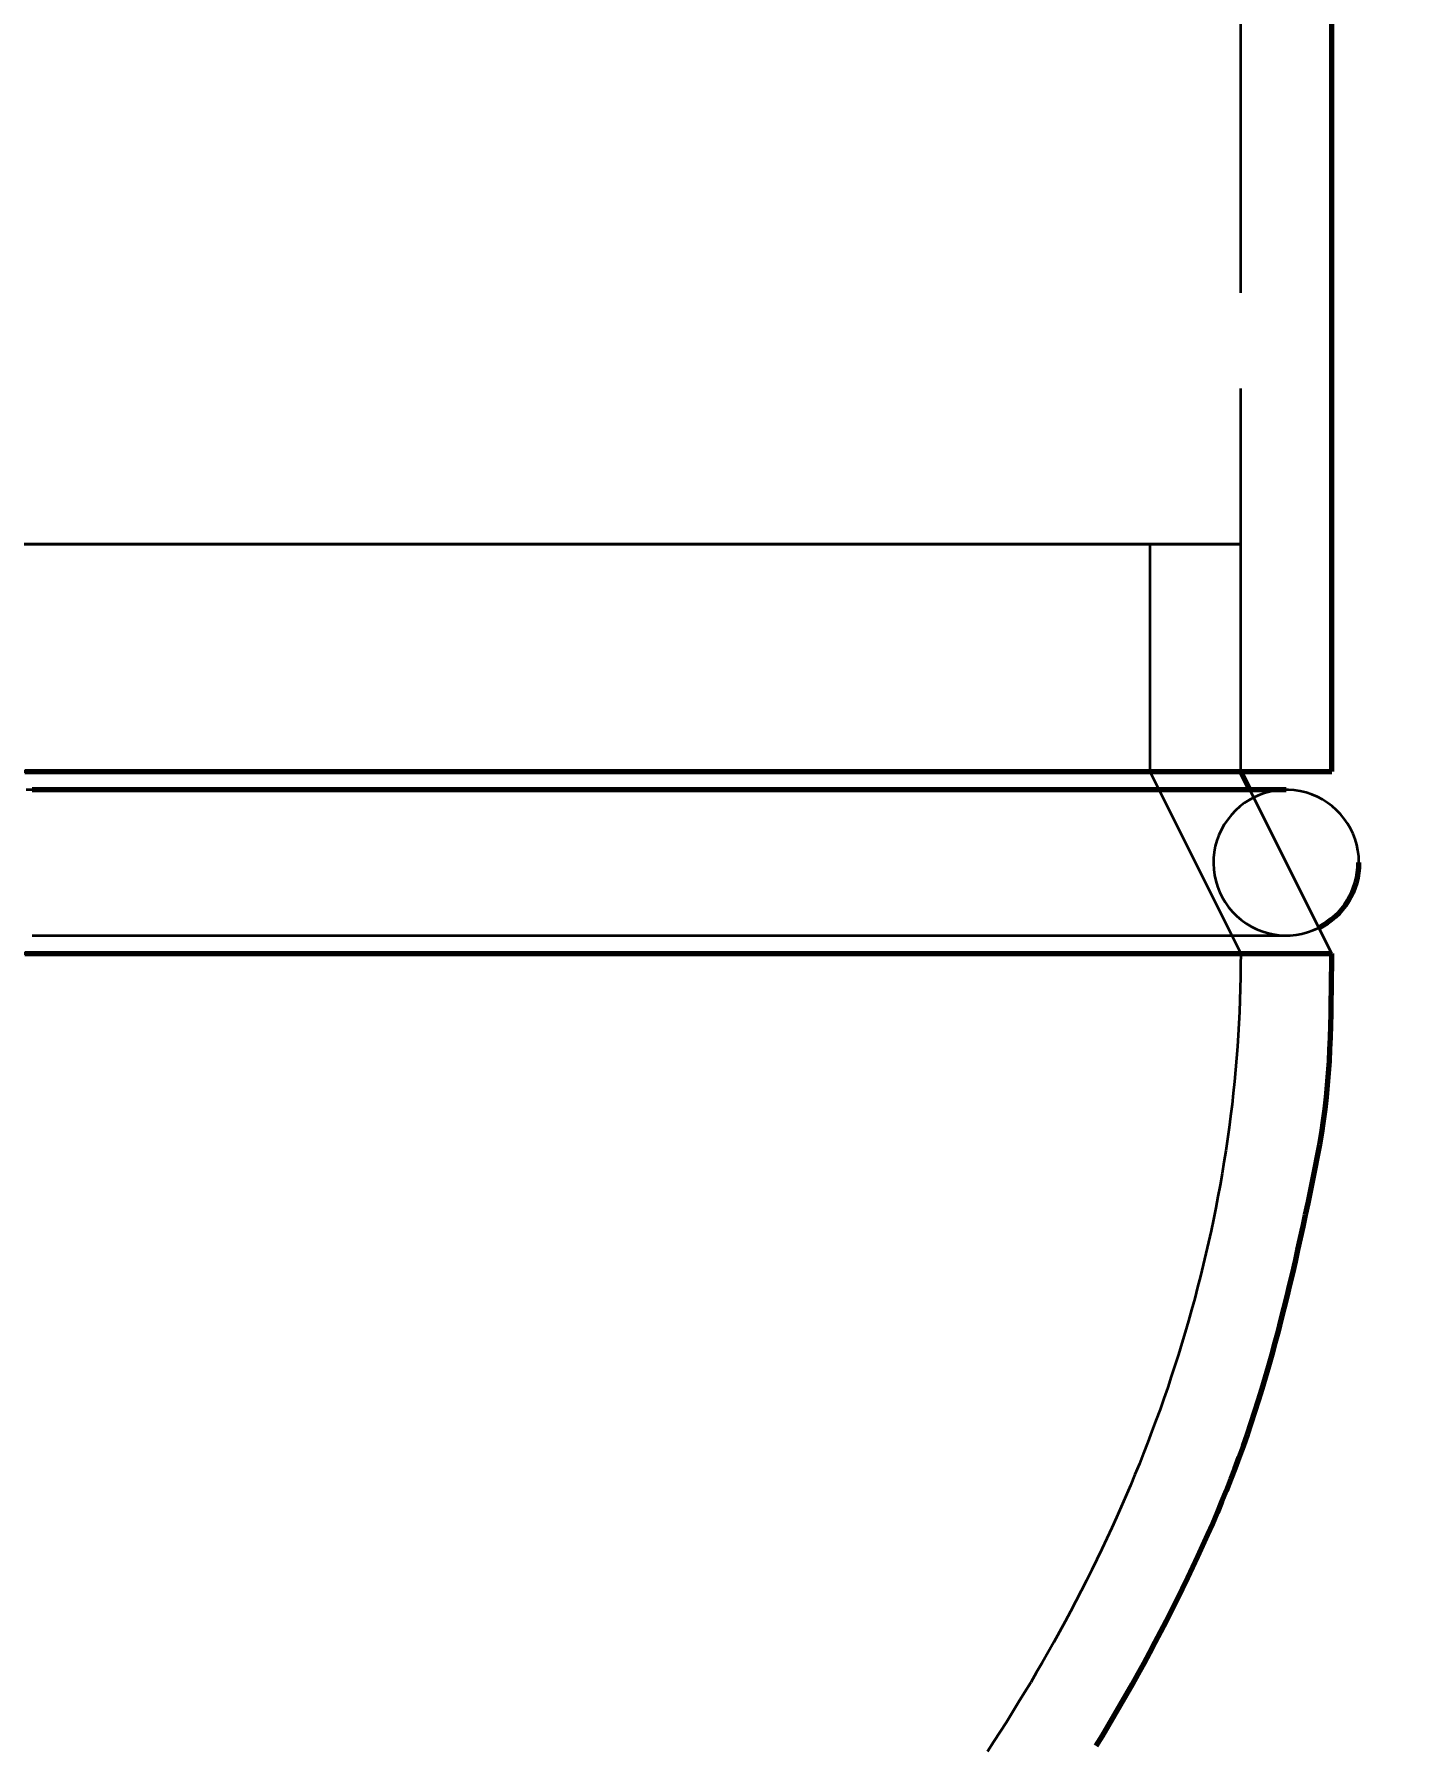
# Model space of a CAD drawing. Header units: millimetres. Extents: x 0 to 1554, y 0 to 420.
# Drawn here: x 142.2 to 156.51, y 141.39 to 159.25 of the extents above; entities that cross this region are included whole.
import ezdxf

# ---------------------------------------------------------------- set-up
doc = ezdxf.new("R2010")
doc.units = ezdxf.units.MM
doc.linetypes.add('IRAM-E-TRAZOS', pattern=[5, 4, -1])
for name, color, linetype, lineweight in [('01-VISIBLE', 7, 'CONTINUOUS', 70), ('02-OCULTA', 4, 'IRAM-E-TRAZOS', 35), ('04-COTA', 3, 'CONTINUOUS', 18)]:
    doc.layers.add(name, color=color, linetype=linetype, lineweight=lineweight)
doc.styles.add('ISO3098', font='isocpeur.ttf')
doc.dimstyles.new('FLAMA-IRAM', dxfattribs={"dimtxt": 3.5, "dimasz": 3.5, "dimexe": 2, "dimexo": 1.5, "dimgap": 1, "dimtad": 1, "dimdec": 1, "dimtxsty": 'ISO3098', "dimblk": 'IRAM_FLECHA', "dimblk1": 'IRAM_FLECHA', "dimblk2": 'IRAM_FLECHA', "dimcen": 2.5, "dimclrd": 256, "dimclre": 256, "dimclrt": 256, "dimazin": 3, "dimtfac": 1, "dimtmove": 0, "dimatfit": 3, "dimlwd": 18, "dimlwe": 18})

# ---------------------------------------------------------------- blocks, each defined once
blk = doc.blocks.new('IRAM_FLECHA')
blk.add_solid([(0, 0), (-1, 0.125), (-1, -0.125)])

msp = doc.modelspace()

# ---------------------------------------------------------------- linework, layer by layer
at = {"layer": '01-VISIBLE'}
for p, q in [((155.75, 151.552), (155.75, 331.552)), ((154.895, 151.362), (154.8, 151.552))]:
    msp.add_line(p, q, dxfattribs=at)
for points in [[(142.1, 151.552), (142.295, 151.552), (142.49, 151.552), (142.685, 151.552), (142.88, 151.552), (143.075, 151.552), (143.27, 151.552), (143.465, 151.552), (143.66, 151.552), (143.855, 151.552), (144.05, 151.552), (144.245, 151.552), (144.44, 151.552), (144.635, 151.552), (144.83, 151.552), (145.025, 151.552), (145.22, 151.552), (145.415, 151.552), (145.61, 151.552), (145.805, 151.552), (146, 151.552), (146.195, 151.552), (146.39, 151.552), (146.585, 151.552), (146.78, 151.552), (146.975, 151.552), (147.17, 151.552), (147.365, 151.552), (147.56, 151.552), (147.755, 151.552), (147.95, 151.552), (148.145, 151.552), (148.34, 151.552), (148.535, 151.552), (148.73, 151.552), (148.925, 151.552), (149.12, 151.552), (149.315, 151.552), (149.51, 151.552), (149.705, 151.552), (149.9, 151.552), (150.095, 151.552), (150.29, 151.552), (150.485, 151.552), (150.68, 151.552), (150.875, 151.552), (151.07, 151.552), (151.265, 151.552), (151.46, 151.552), (151.655, 151.552), (151.85, 151.552), (152.045, 151.552), (152.24, 151.552), (152.435, 151.552), (152.63, 151.552), (152.825, 151.552), (153.02, 151.552), (153.215, 151.552), (153.41, 151.552), (153.605, 151.552), (153.8, 151.552), (153.995, 151.552), (154.19, 151.552), (154.385, 151.552), (154.58, 151.552), (154.775, 151.552), (154.97, 151.552), (155.165, 151.552), (155.36, 151.552), (155.555, 151.552), (155.75, 151.552)], [(155.275, 151.362), (155.082, 151.362), (154.89, 151.362), (154.697, 151.362), (154.505, 151.362), (154.312, 151.362), (154.119, 151.362), (153.927, 151.362), (153.734, 151.362), (153.542, 151.362), (153.349, 151.362), (153.156, 151.362), (152.964, 151.362), (152.771, 151.362), (152.578, 151.362), (152.386, 151.362), (152.193, 151.362), (152, 151.362), (151.808, 151.362), (151.615, 151.362), (151.423, 151.362), (151.23, 151.362), (151.037, 151.362), (150.845, 151.362), (150.652, 151.362), (150.459, 151.362), (150.267, 151.362), (150.074, 151.362), (149.881, 151.362), (149.689, 151.362), (149.496, 151.362), (149.304, 151.362), (149.111, 151.362), (148.918, 151.362), (148.726, 151.362), (148.533, 151.362), (148.34, 151.362), (148.148, 151.362), (147.955, 151.362), (147.763, 151.362), (147.57, 151.362), (147.377, 151.362), (147.185, 151.362), (146.992, 151.362), (146.799, 151.362), (146.607, 151.362), (146.414, 151.362), (146.222, 151.362), (146.029, 151.362), (145.836, 151.362), (145.644, 151.362), (145.451, 151.362), (145.258, 151.362), (145.066, 151.362), (144.873, 151.362), (144.681, 151.362), (144.488, 151.362), (144.295, 151.362), (144.103, 151.362), (143.91, 151.362), (143.718, 151.362), (143.525, 151.362), (143.332, 151.362), (143.14, 151.362), (142.947, 151.362), (142.754, 151.362), (142.562, 151.362), (142.369, 151.362), (142.177, 151.362)], [(155.275, 151.362), (155.212, 151.362), (155.148, 151.362), (155.085, 151.362), (155.022, 151.362), (154.958, 151.362), (154.895, 151.362)], [(142.1, 149.652), (142.295, 149.652), (142.49, 149.652), (142.685, 149.652), (142.88, 149.652), (143.075, 149.652), (143.27, 149.652), (143.465, 149.652), (143.66, 149.652), (143.855, 149.652), (144.05, 149.652), (144.245, 149.652), (144.44, 149.652), (144.635, 149.652), (144.83, 149.652), (145.025, 149.652), (145.22, 149.652), (145.415, 149.652), (145.61, 149.652), (145.805, 149.652), (146, 149.652), (146.195, 149.652), (146.39, 149.652), (146.585, 149.652), (146.78, 149.652), (146.975, 149.652), (147.17, 149.652), (147.365, 149.652), (147.56, 149.652), (147.755, 149.652), (147.95, 149.652), (148.145, 149.652), (148.34, 149.652), (148.535, 149.652), (148.73, 149.652), (148.925, 149.652), (149.12, 149.652), (149.315, 149.652), (149.51, 149.652), (149.705, 149.652), (149.9, 149.652), (150.095, 149.652), (150.29, 149.652), (150.485, 149.652), (150.68, 149.652), (150.875, 149.652), (151.07, 149.652), (151.265, 149.652), (151.46, 149.652), (151.655, 149.652), (151.85, 149.652), (152.045, 149.652), (152.24, 149.652), (152.435, 149.652), (152.63, 149.652), (152.825, 149.652), (153.02, 149.652), (153.215, 149.652), (153.41, 149.652), (153.605, 149.652), (153.8, 149.652), (153.995, 149.652), (154.19, 149.652), (154.385, 149.652), (154.58, 149.652), (154.775, 149.652), (154.97, 149.652), (155.165, 149.652), (155.36, 149.652), (155.555, 149.652), (155.75, 149.652)], [(153.29, 141.38), (153.355, 141.486), (153.419, 141.594), (153.482, 141.701), (153.545, 141.809), (153.607, 141.917), (153.669, 142.026), (153.73, 142.135), (153.79, 142.245), (153.849, 142.355), (153.908, 142.465), (153.966, 142.575), (154.024, 142.686), (154.081, 142.798), (154.137, 142.909), (154.192, 143.021), (154.247, 143.134), (154.301, 143.246), (154.353, 143.359), (154.405, 143.473), (154.457, 143.587), (154.507, 143.701), (154.556, 143.816), (154.604, 143.932), (154.651, 144.047), (154.697, 144.164), (154.742, 144.28), (154.785, 144.397), (154.828, 144.515), (154.87, 144.632), (154.91, 144.751), (154.949, 144.869), (154.987, 144.988), (155.024, 145.108), (155.06, 145.227), (155.094, 145.347), (155.128, 145.468), (155.161, 145.588), (155.193, 145.709), (155.224, 145.83), (155.255, 145.951), (155.285, 146.072), (155.314, 146.194), (155.343, 146.315), (155.371, 146.437), (155.398, 146.559), (155.425, 146.681), (155.452, 146.803), (155.478, 146.925), (155.504, 147.047), (155.529, 147.17), (155.554, 147.292), (155.579, 147.414), (155.603, 147.537), (155.626, 147.66), (155.647, 147.783), (155.666, 147.906), (155.683, 148.03), (155.697, 148.154), (155.708, 148.279), (155.718, 148.403), (155.726, 148.528), (155.732, 148.653), (155.737, 148.777), (155.741, 148.902), (155.744, 149.027), (155.746, 149.152), (155.748, 149.277), (155.749, 149.402), (155.75, 149.527), (155.75, 149.652)]]:
    msp.add_lwpolyline(points, dxfattribs=at)
msp.add_arc((155.275, 150.602), 0.76, -63.4349, 0, dxfattribs=at)
at = {"layer": '02-OCULTA'}
for p, q in [((154.8, 151.552), (154.8, 331.552)), ((153.85, 153.927), (153.85, 151.552)), ((154.8, 151.552), (154.8, 153.927)), ((153.85, 151.552), (154.8, 149.652)), ((155.75, 149.652), (154.895, 151.362))]:
    msp.add_line(p, q, dxfattribs=at)
for points in [[(154.8, 153.927), (154.61, 153.927), (154.419, 153.927), (154.229, 153.927), (154.039, 153.927), (153.849, 153.927), (153.659, 153.927), (153.468, 153.927), (153.278, 153.927), (153.088, 153.927), (152.897, 153.927), (152.707, 153.927), (152.517, 153.927), (152.327, 153.927), (152.136, 153.927), (151.946, 153.927), (151.756, 153.927), (151.566, 153.927), (151.375, 153.927), (151.185, 153.927), (150.995, 153.927), (150.805, 153.927), (150.614, 153.927), (150.424, 153.927), (150.234, 153.927), (150.044, 153.927), (149.853, 153.927), (149.663, 153.927), (149.473, 153.927), (149.283, 153.927), (149.093, 153.927), (148.902, 153.927), (148.712, 153.927), (148.522, 153.927), (148.332, 153.927), (148.141, 153.927), (147.951, 153.927), (147.761, 153.927), (147.571, 153.927), (147.38, 153.927), (147.19, 153.927), (147, 153.927), (146.809, 153.927), (146.619, 153.927), (146.429, 153.927), (146.239, 153.927), (146.048, 153.927), (145.858, 153.927), (145.668, 153.927), (145.478, 153.927), (145.287, 153.927), (145.097, 153.927), (144.907, 153.927), (144.717, 153.927), (144.526, 153.927), (144.336, 153.927), (144.146, 153.927), (143.956, 153.927), (143.765, 153.927), (143.575, 153.927), (143.385, 153.927), (143.195, 153.927), (143.004, 153.927), (142.814, 153.927), (142.624, 153.927), (142.434, 153.927), (142.243, 153.927), (142.053, 153.927)], [(142.053, 153.927), (142.243, 153.927), (142.434, 153.927), (142.624, 153.927), (142.814, 153.927), (143.004, 153.927), (143.195, 153.927), (143.385, 153.927), (143.575, 153.927), (143.765, 153.927), (143.956, 153.927), (144.146, 153.927), (144.336, 153.927), (144.526, 153.927), (144.717, 153.927), (144.907, 153.927), (145.097, 153.927), (145.287, 153.927), (145.478, 153.927), (145.668, 153.927), (145.858, 153.927), (146.048, 153.927), (146.239, 153.927), (146.429, 153.927), (146.619, 153.927), (146.809, 153.927), (147, 153.927), (147.19, 153.927), (147.38, 153.927), (147.571, 153.927), (147.761, 153.927), (147.951, 153.927), (148.141, 153.927), (148.332, 153.927), (148.522, 153.927), (148.712, 153.927), (148.902, 153.927), (149.093, 153.927), (149.283, 153.927), (149.473, 153.927), (149.663, 153.927), (149.853, 153.927), (150.044, 153.927), (150.234, 153.927), (150.424, 153.927), (150.614, 153.927), (150.805, 153.927), (150.995, 153.927), (151.185, 153.927), (151.375, 153.927), (151.566, 153.927), (151.756, 153.927), (151.946, 153.927), (152.136, 153.927), (152.327, 153.927), (152.517, 153.927), (152.707, 153.927), (152.897, 153.927), (153.088, 153.927), (153.278, 153.927), (153.468, 153.927), (153.659, 153.927), (153.849, 153.927), (154.039, 153.927), (154.229, 153.927), (154.419, 153.927), (154.61, 153.927), (154.8, 153.927)], [(153.85, 153.927), (153.665, 153.927), (153.479, 153.927), (153.293, 153.927), (153.108, 153.927), (152.922, 153.927), (152.737, 153.927), (152.551, 153.927), (152.366, 153.927), (152.18, 153.927), (151.995, 153.927), (151.809, 153.927), (151.624, 153.927), (151.438, 153.927), (151.253, 153.927), (151.067, 153.927), (150.882, 153.927), (150.696, 153.927), (150.511, 153.927), (150.325, 153.927), (150.14, 153.927), (149.954, 153.927), (149.769, 153.927), (149.584, 153.927), (149.398, 153.927), (149.212, 153.927), (149.027, 153.927), (148.841, 153.927), (148.656, 153.927), (148.47, 153.927), (148.285, 153.927), (148.1, 153.927), (147.914, 153.927), (147.728, 153.927), (147.543, 153.927), (147.357, 153.927), (147.172, 153.927), (146.986, 153.927), (146.801, 153.927), (146.615, 153.927), (146.43, 153.927), (146.244, 153.927), (146.059, 153.927), (145.874, 153.927), (145.688, 153.927), (145.502, 153.927), (145.317, 153.927), (145.131, 153.927), (144.946, 153.927), (144.76, 153.927), (144.575, 153.927), (144.389, 153.927), (144.204, 153.927), (144.019, 153.927), (143.833, 153.927), (143.648, 153.927), (143.462, 153.927), (143.276, 153.927), (143.091, 153.927), (142.905, 153.927), (142.72, 153.927), (142.534, 153.927), (142.349, 153.927), (142.163, 153.927)], [(142.163, 153.927), (142.349, 153.927), (142.534, 153.927), (142.72, 153.927), (142.905, 153.927), (143.091, 153.927), (143.276, 153.927), (143.462, 153.927), (143.648, 153.927), (143.833, 153.927), (144.019, 153.927), (144.204, 153.927), (144.389, 153.927), (144.575, 153.927), (144.76, 153.927), (144.946, 153.927), (145.131, 153.927), (145.317, 153.927), (145.502, 153.927), (145.688, 153.927), (145.874, 153.927), (146.059, 153.927), (146.244, 153.927), (146.43, 153.927), (146.615, 153.927), (146.801, 153.927), (146.986, 153.927), (147.172, 153.927), (147.357, 153.927), (147.543, 153.927), (147.728, 153.927), (147.914, 153.927), (148.1, 153.927), (148.285, 153.927), (148.47, 153.927), (148.656, 153.927), (148.841, 153.927), (149.027, 153.927), (149.212, 153.927), (149.398, 153.927), (149.584, 153.927), (149.769, 153.927), (149.954, 153.927), (150.14, 153.927), (150.325, 153.927), (150.511, 153.927), (150.696, 153.927), (150.882, 153.927), (151.067, 153.927), (151.253, 153.927), (151.438, 153.927), (151.624, 153.927), (151.809, 153.927), (151.995, 153.927), (152.18, 153.927), (152.366, 153.927), (152.551, 153.927), (152.737, 153.927), (152.922, 153.927), (153.108, 153.927), (153.293, 153.927), (153.479, 153.927), (153.665, 153.927), (153.85, 153.927)], [(154.8, 151.552), (154.61, 151.552), (154.419, 151.552), (154.229, 151.552), (154.039, 151.552), (153.849, 151.552), (153.659, 151.552), (153.468, 151.552), (153.278, 151.552), (153.088, 151.552), (152.897, 151.552), (152.707, 151.552), (152.517, 151.552), (152.327, 151.552), (152.136, 151.552), (151.946, 151.552), (151.756, 151.552), (151.566, 151.552), (151.375, 151.552), (151.185, 151.552), (150.995, 151.552), (150.805, 151.552), (150.614, 151.552), (150.424, 151.552), (150.234, 151.552), (150.044, 151.552), (149.853, 151.552), (149.663, 151.552), (149.473, 151.552), (149.283, 151.552), (149.093, 151.552), (148.902, 151.552), (148.712, 151.552), (148.522, 151.552), (148.332, 151.552), (148.141, 151.552), (147.951, 151.552), (147.761, 151.552), (147.571, 151.552), (147.38, 151.552), (147.19, 151.552), (147, 151.552), (146.809, 151.552), (146.619, 151.552), (146.429, 151.552), (146.239, 151.552), (146.048, 151.552), (145.858, 151.552), (145.668, 151.552), (145.478, 151.552), (145.287, 151.552), (145.097, 151.552), (144.907, 151.552), (144.717, 151.552), (144.526, 151.552), (144.336, 151.552), (144.146, 151.552), (143.956, 151.552), (143.765, 151.552), (143.575, 151.552), (143.385, 151.552), (143.195, 151.552), (143.004, 151.552), (142.814, 151.552), (142.624, 151.552), (142.434, 151.552), (142.243, 151.552), (142.053, 151.552)], [(142.053, 151.552), (142.243, 151.552), (142.434, 151.552), (142.624, 151.552), (142.814, 151.552), (143.004, 151.552), (143.195, 151.552), (143.385, 151.552), (143.575, 151.552), (143.765, 151.552), (143.956, 151.552), (144.146, 151.552), (144.336, 151.552), (144.526, 151.552), (144.717, 151.552), (144.907, 151.552), (145.097, 151.552), (145.287, 151.552), (145.478, 151.552), (145.668, 151.552), (145.858, 151.552), (146.048, 151.552), (146.239, 151.552), (146.429, 151.552), (146.619, 151.552), (146.809, 151.552), (147, 151.552), (147.19, 151.552), (147.38, 151.552), (147.571, 151.552), (147.761, 151.552), (147.951, 151.552), (148.141, 151.552), (148.332, 151.552), (148.522, 151.552), (148.712, 151.552), (148.902, 151.552), (149.093, 151.552), (149.283, 151.552), (149.473, 151.552), (149.663, 151.552), (149.853, 151.552), (150.044, 151.552), (150.234, 151.552), (150.424, 151.552), (150.614, 151.552), (150.805, 151.552), (150.995, 151.552), (151.185, 151.552), (151.375, 151.552), (151.566, 151.552), (151.756, 151.552), (151.946, 151.552), (152.136, 151.552), (152.327, 151.552), (152.517, 151.552), (152.707, 151.552), (152.897, 151.552), (153.088, 151.552), (153.278, 151.552), (153.468, 151.552), (153.659, 151.552), (153.849, 151.552), (154.039, 151.552), (154.229, 151.552), (154.419, 151.552), (154.61, 151.552), (154.8, 151.552)], [(154.8, 151.552), (154.61, 151.552), (154.419, 151.552), (154.229, 151.552), (154.039, 151.552), (153.849, 151.552), (153.659, 151.552), (153.468, 151.552), (153.278, 151.552), (153.088, 151.552), (152.897, 151.552), (152.707, 151.552), (152.517, 151.552), (152.327, 151.552), (152.136, 151.552), (151.946, 151.552), (151.756, 151.552), (151.566, 151.552), (151.375, 151.552), (151.185, 151.552), (150.995, 151.552), (150.805, 151.552), (150.614, 151.552), (150.424, 151.552), (150.234, 151.552), (150.044, 151.552), (149.853, 151.552), (149.663, 151.552), (149.473, 151.552), (149.283, 151.552), (149.093, 151.552), (148.902, 151.552), (148.712, 151.552), (148.522, 151.552), (148.332, 151.552), (148.141, 151.552), (147.951, 151.552), (147.761, 151.552), (147.571, 151.552), (147.38, 151.552), (147.19, 151.552), (147, 151.552), (146.809, 151.552), (146.619, 151.552), (146.429, 151.552), (146.239, 151.552), (146.048, 151.552), (145.858, 151.552), (145.668, 151.552), (145.478, 151.552), (145.287, 151.552), (145.097, 151.552), (144.907, 151.552), (144.717, 151.552), (144.526, 151.552), (144.336, 151.552), (144.146, 151.552), (143.956, 151.552), (143.765, 151.552), (143.575, 151.552), (143.385, 151.552), (143.195, 151.552), (143.004, 151.552), (142.814, 151.552), (142.624, 151.552), (142.434, 151.552), (142.243, 151.552), (142.053, 151.552)], [(142.053, 151.552), (142.243, 151.552), (142.434, 151.552), (142.624, 151.552), (142.814, 151.552), (143.004, 151.552), (143.195, 151.552), (143.385, 151.552), (143.575, 151.552), (143.765, 151.552), (143.956, 151.552), (144.146, 151.552), (144.336, 151.552), (144.526, 151.552), (144.717, 151.552), (144.907, 151.552), (145.097, 151.552), (145.287, 151.552), (145.478, 151.552), (145.668, 151.552), (145.858, 151.552), (146.048, 151.552), (146.239, 151.552), (146.429, 151.552), (146.619, 151.552), (146.809, 151.552), (147, 151.552), (147.19, 151.552), (147.38, 151.552), (147.571, 151.552), (147.761, 151.552), (147.951, 151.552), (148.141, 151.552), (148.332, 151.552), (148.522, 151.552), (148.712, 151.552), (148.902, 151.552), (149.093, 151.552), (149.283, 151.552), (149.473, 151.552), (149.663, 151.552), (149.853, 151.552), (150.044, 151.552), (150.234, 151.552), (150.424, 151.552), (150.614, 151.552), (150.805, 151.552), (150.995, 151.552), (151.185, 151.552), (151.375, 151.552), (151.566, 151.552), (151.756, 151.552), (151.946, 151.552), (152.136, 151.552), (152.327, 151.552), (152.517, 151.552), (152.707, 151.552), (152.897, 151.552), (153.088, 151.552), (153.278, 151.552), (153.468, 151.552), (153.659, 151.552), (153.849, 151.552), (154.039, 151.552), (154.229, 151.552), (154.419, 151.552), (154.61, 151.552), (154.8, 151.552)], [(155.75, 151.552), (155.555, 151.552), (155.36, 151.552), (155.165, 151.552), (154.97, 151.552), (154.775, 151.552), (154.58, 151.552), (154.385, 151.552), (154.19, 151.552), (153.995, 151.552), (153.8, 151.552), (153.605, 151.552), (153.41, 151.552), (153.215, 151.552), (153.02, 151.552), (152.825, 151.552), (152.63, 151.552), (152.435, 151.552), (152.24, 151.552), (152.045, 151.552), (151.85, 151.552), (151.655, 151.552), (151.46, 151.552), (151.265, 151.552), (151.07, 151.552), (150.875, 151.552), (150.68, 151.552), (150.485, 151.552), (150.29, 151.552), (150.095, 151.552), (149.9, 151.552), (149.705, 151.552), (149.51, 151.552), (149.315, 151.552), (149.12, 151.552), (148.925, 151.552), (148.73, 151.552), (148.535, 151.552), (148.34, 151.552), (148.145, 151.552), (147.95, 151.552), (147.755, 151.552), (147.56, 151.552), (147.365, 151.552), (147.17, 151.552), (146.975, 151.552), (146.78, 151.552), (146.585, 151.552), (146.39, 151.552), (146.195, 151.552), (146, 151.552), (145.805, 151.552), (145.61, 151.552), (145.415, 151.552), (145.22, 151.552), (145.025, 151.552), (144.83, 151.552), (144.635, 151.552), (144.44, 151.552), (144.245, 151.552), (144.05, 151.552), (143.855, 151.552), (143.66, 151.552), (143.465, 151.552), (143.27, 151.552), (143.075, 151.552), (142.88, 151.552), (142.685, 151.552), (142.49, 151.552), (142.295, 151.552), (142.1, 151.552)], [(153.85, 151.552), (153.665, 151.552), (153.479, 151.552), (153.293, 151.552), (153.108, 151.552), (152.922, 151.552), (152.737, 151.552), (152.551, 151.552), (152.366, 151.552), (152.18, 151.552), (151.995, 151.552), (151.809, 151.552), (151.624, 151.552), (151.438, 151.552), (151.253, 151.552), (151.067, 151.552), (150.882, 151.552), (150.696, 151.552), (150.511, 151.552), (150.325, 151.552), (150.14, 151.552), (149.954, 151.552), (149.769, 151.552), (149.584, 151.552), (149.398, 151.552), (149.212, 151.552), (149.027, 151.552), (148.841, 151.552), (148.656, 151.552), (148.47, 151.552), (148.285, 151.552), (148.1, 151.552), (147.914, 151.552), (147.728, 151.552), (147.543, 151.552), (147.357, 151.552), (147.172, 151.552), (146.986, 151.552), (146.801, 151.552), (146.615, 151.552), (146.43, 151.552), (146.244, 151.552), (146.059, 151.552), (145.874, 151.552), (145.688, 151.552), (145.502, 151.552), (145.317, 151.552), (145.131, 151.552), (144.946, 151.552), (144.76, 151.552), (144.575, 151.552), (144.389, 151.552), (144.204, 151.552), (144.019, 151.552), (143.833, 151.552), (143.648, 151.552), (143.462, 151.552), (143.276, 151.552), (143.091, 151.552), (142.905, 151.552), (142.72, 151.552), (142.534, 151.552), (142.349, 151.552), (142.163, 151.552)], [(142.163, 151.552), (142.349, 151.552), (142.534, 151.552), (142.72, 151.552), (142.905, 151.552), (143.091, 151.552), (143.276, 151.552), (143.462, 151.552), (143.648, 151.552), (143.833, 151.552), (144.019, 151.552), (144.204, 151.552), (144.389, 151.552), (144.575, 151.552), (144.76, 151.552), (144.946, 151.552), (145.131, 151.552), (145.317, 151.552), (145.502, 151.552), (145.688, 151.552), (145.874, 151.552), (146.059, 151.552), (146.244, 151.552), (146.43, 151.552), (146.615, 151.552), (146.801, 151.552), (146.986, 151.552), (147.172, 151.552), (147.357, 151.552), (147.543, 151.552), (147.728, 151.552), (147.914, 151.552), (148.1, 151.552), (148.285, 151.552), (148.47, 151.552), (148.656, 151.552), (148.841, 151.552), (149.027, 151.552), (149.212, 151.552), (149.398, 151.552), (149.584, 151.552), (149.769, 151.552), (149.954, 151.552), (150.14, 151.552), (150.325, 151.552), (150.511, 151.552), (150.696, 151.552), (150.882, 151.552), (151.067, 151.552), (151.253, 151.552), (151.438, 151.552), (151.624, 151.552), (151.809, 151.552), (151.995, 151.552), (152.18, 151.552), (152.366, 151.552), (152.551, 151.552), (152.737, 151.552), (152.922, 151.552), (153.108, 151.552), (153.293, 151.552), (153.479, 151.552), (153.665, 151.552), (153.85, 151.552)], [(154.895, 151.362), (154.704, 151.362), (154.514, 151.362), (154.323, 151.362), (154.132, 151.362), (153.941, 151.362), (153.751, 151.362), (153.56, 151.362), (153.369, 151.362), (153.178, 151.362), (152.988, 151.362), (152.797, 151.362), (152.606, 151.362), (152.416, 151.362), (152.225, 151.362), (152.034, 151.362), (151.843, 151.362), (151.653, 151.362), (151.462, 151.362), (151.271, 151.362), (151.081, 151.362), (150.89, 151.362), (150.699, 151.362), (150.508, 151.362), (150.318, 151.362), (150.127, 151.362), (149.936, 151.362), (149.745, 151.362), (149.555, 151.362), (149.364, 151.362), (149.173, 151.362), (148.983, 151.362), (148.792, 151.362), (148.601, 151.362), (148.41, 151.362), (148.22, 151.362), (148.029, 151.362), (147.838, 151.362), (147.647, 151.362), (147.457, 151.362), (147.266, 151.362), (147.075, 151.362), (146.885, 151.362), (146.694, 151.362), (146.503, 151.362), (146.312, 151.362), (146.122, 151.362), (145.931, 151.362), (145.74, 151.362), (145.549, 151.362), (145.359, 151.362), (145.168, 151.362), (144.977, 151.362), (144.787, 151.362), (144.596, 151.362), (144.405, 151.362), (144.214, 151.362), (144.024, 151.362), (143.833, 151.362), (143.642, 151.362), (143.452, 151.362), (143.261, 151.362), (143.07, 151.362), (142.879, 151.362), (142.689, 151.362), (142.498, 151.362), (142.307, 151.362), (142.116, 151.362)], [(142.177, 149.842), (142.369, 149.842), (142.562, 149.842), (142.754, 149.842), (142.947, 149.842), (143.14, 149.842), (143.332, 149.842), (143.525, 149.842), (143.718, 149.842), (143.91, 149.842), (144.103, 149.842), (144.295, 149.842), (144.488, 149.842), (144.681, 149.842), (144.873, 149.842), (145.066, 149.842), (145.258, 149.842), (145.451, 149.842), (145.644, 149.842), (145.836, 149.842), (146.029, 149.842), (146.222, 149.842), (146.414, 149.842), (146.607, 149.842), (146.799, 149.842), (146.992, 149.842), (147.185, 149.842), (147.377, 149.842), (147.57, 149.842), (147.763, 149.842), (147.955, 149.842), (148.148, 149.842), (148.34, 149.842), (148.533, 149.842), (148.726, 149.842), (148.918, 149.842), (149.111, 149.842), (149.304, 149.842), (149.496, 149.842), (149.689, 149.842), (149.881, 149.842), (150.074, 149.842), (150.267, 149.842), (150.459, 149.842), (150.652, 149.842), (150.845, 149.842), (151.037, 149.842), (151.23, 149.842), (151.423, 149.842), (151.615, 149.842), (151.808, 149.842), (152, 149.842), (152.193, 149.842), (152.386, 149.842), (152.578, 149.842), (152.771, 149.842), (152.963, 149.842), (153.156, 149.842), (153.349, 149.842), (153.541, 149.842), (153.734, 149.842), (153.927, 149.842), (154.119, 149.842), (154.312, 149.842), (154.505, 149.842), (154.697, 149.842), (154.89, 149.842), (155.082, 149.842), (155.275, 149.842)], [(142.177, 149.842), (142.369, 149.842), (142.562, 149.842), (142.754, 149.842), (142.947, 149.842), (143.14, 149.842), (143.332, 149.842), (143.525, 149.842), (143.718, 149.842), (143.91, 149.842), (144.103, 149.842), (144.295, 149.842), (144.488, 149.842), (144.681, 149.842), (144.873, 149.842), (145.066, 149.842), (145.258, 149.842), (145.451, 149.842), (145.644, 149.842), (145.836, 149.842), (146.029, 149.842), (146.222, 149.842), (146.414, 149.842), (146.607, 149.842), (146.799, 149.842), (146.992, 149.842), (147.185, 149.842), (147.377, 149.842), (147.57, 149.842), (147.763, 149.842), (147.955, 149.842), (148.148, 149.842), (148.34, 149.842), (148.533, 149.842), (148.726, 149.842), (148.918, 149.842), (149.111, 149.842), (149.304, 149.842), (149.496, 149.842), (149.689, 149.842), (149.881, 149.842), (150.074, 149.842), (150.267, 149.842), (150.459, 149.842), (150.652, 149.842), (150.845, 149.842), (151.037, 149.842), (151.23, 149.842), (151.423, 149.842), (151.615, 149.842), (151.808, 149.842), (152, 149.842), (152.193, 149.842), (152.386, 149.842), (152.578, 149.842), (152.771, 149.842), (152.963, 149.842), (153.156, 149.842), (153.349, 149.842), (153.541, 149.842), (153.734, 149.842), (153.927, 149.842), (154.119, 149.842), (154.312, 149.842), (154.505, 149.842), (154.697, 149.842), (154.89, 149.842), (155.082, 149.842), (155.275, 149.842)], [(154.8, 149.652), (154.61, 149.652), (154.419, 149.652), (154.229, 149.652), (154.039, 149.652), (153.849, 149.652), (153.659, 149.652), (153.468, 149.652), (153.278, 149.652), (153.088, 149.652), (152.897, 149.652), (152.707, 149.652), (152.517, 149.652), (152.327, 149.652), (152.136, 149.652), (151.946, 149.652), (151.756, 149.652), (151.566, 149.652), (151.375, 149.652), (151.185, 149.652), (150.995, 149.652), (150.805, 149.652), (150.614, 149.652), (150.424, 149.652), (150.234, 149.652), (150.044, 149.652), (149.853, 149.652), (149.663, 149.652), (149.473, 149.652), (149.283, 149.652), (149.093, 149.652), (148.902, 149.652), (148.712, 149.652), (148.522, 149.652), (148.332, 149.652), (148.141, 149.652), (147.951, 149.652), (147.761, 149.652), (147.571, 149.652), (147.38, 149.652), (147.19, 149.652), (147, 149.652), (146.809, 149.652), (146.619, 149.652), (146.429, 149.652), (146.239, 149.652), (146.048, 149.652), (145.858, 149.652), (145.668, 149.652), (145.478, 149.652), (145.287, 149.652), (145.097, 149.652), (144.907, 149.652), (144.717, 149.652), (144.526, 149.652), (144.336, 149.652), (144.146, 149.652), (143.956, 149.652), (143.765, 149.652), (143.575, 149.652), (143.385, 149.652), (143.195, 149.652), (143.004, 149.652), (142.814, 149.652), (142.624, 149.652), (142.434, 149.652), (142.243, 149.652), (142.053, 149.652)], [(142.053, 149.652), (142.243, 149.652), (142.434, 149.652), (142.624, 149.652), (142.814, 149.652), (143.004, 149.652), (143.195, 149.652), (143.385, 149.652), (143.575, 149.652), (143.765, 149.652), (143.956, 149.652), (144.146, 149.652), (144.336, 149.652), (144.526, 149.652), (144.717, 149.652), (144.907, 149.652), (145.097, 149.652), (145.287, 149.652), (145.478, 149.652), (145.668, 149.652), (145.858, 149.652), (146.048, 149.652), (146.239, 149.652), (146.429, 149.652), (146.619, 149.652), (146.809, 149.652), (147, 149.652), (147.19, 149.652), (147.38, 149.652), (147.571, 149.652), (147.761, 149.652), (147.951, 149.652), (148.141, 149.652), (148.332, 149.652), (148.522, 149.652), (148.712, 149.652), (148.902, 149.652), (149.093, 149.652), (149.283, 149.652), (149.473, 149.652), (149.663, 149.652), (149.853, 149.652), (150.044, 149.652), (150.234, 149.652), (150.424, 149.652), (150.614, 149.652), (150.805, 149.652), (150.995, 149.652), (151.185, 149.652), (151.375, 149.652), (151.566, 149.652), (151.756, 149.652), (151.946, 149.652), (152.136, 149.652), (152.327, 149.652), (152.517, 149.652), (152.707, 149.652), (152.897, 149.652), (153.088, 149.652), (153.278, 149.652), (153.468, 149.652), (153.659, 149.652), (153.849, 149.652), (154.039, 149.652), (154.229, 149.652), (154.419, 149.652), (154.61, 149.652), (154.8, 149.652)], [(155.75, 149.652), (155.555, 149.652), (155.36, 149.652), (155.165, 149.652), (154.97, 149.652), (154.775, 149.652), (154.58, 149.652), (154.385, 149.652), (154.19, 149.652), (153.995, 149.652), (153.8, 149.652), (153.605, 149.652), (153.41, 149.652), (153.215, 149.652), (153.02, 149.652), (152.825, 149.652), (152.63, 149.652), (152.435, 149.652), (152.24, 149.652), (152.045, 149.652), (151.85, 149.652), (151.655, 149.652), (151.46, 149.652), (151.265, 149.652), (151.07, 149.652), (150.875, 149.652), (150.68, 149.652), (150.485, 149.652), (150.29, 149.652), (150.095, 149.652), (149.9, 149.652), (149.705, 149.652), (149.51, 149.652), (149.315, 149.652), (149.12, 149.652), (148.925, 149.652), (148.73, 149.652), (148.535, 149.652), (148.34, 149.652), (148.145, 149.652), (147.95, 149.652), (147.755, 149.652), (147.56, 149.652), (147.365, 149.652), (147.17, 149.652), (146.975, 149.652), (146.78, 149.652), (146.585, 149.652), (146.39, 149.652), (146.195, 149.652), (146, 149.652), (145.805, 149.652), (145.61, 149.652), (145.415, 149.652), (145.22, 149.652), (145.025, 149.652), (144.83, 149.652), (144.635, 149.652), (144.44, 149.652), (144.245, 149.652), (144.05, 149.652), (143.855, 149.652), (143.66, 149.652), (143.465, 149.652), (143.27, 149.652), (143.075, 149.652), (142.88, 149.652), (142.685, 149.652), (142.49, 149.652), (142.295, 149.652), (142.1, 149.652)], [(154.8, 149.652), (154.799, 149.53), (154.798, 149.409), (154.795, 149.288), (154.791, 149.166), (154.787, 149.045), (154.781, 148.924), (154.774, 148.802), (154.766, 148.681), (154.756, 148.56), (154.746, 148.439), (154.735, 148.318), (154.722, 148.197), (154.709, 148.077), (154.694, 147.956), (154.679, 147.836), (154.662, 147.715), (154.644, 147.595), (154.625, 147.475), (154.605, 147.356), (154.584, 147.236), (154.562, 147.116), (154.539, 146.997), (154.515, 146.878), (154.49, 146.759), (154.464, 146.641), (154.437, 146.522), (154.409, 146.404), (154.38, 146.286), (154.35, 146.169), (154.319, 146.051), (154.287, 145.934), (154.254, 145.817), (154.221, 145.701), (154.186, 145.584), (154.15, 145.468), (154.113, 145.352), (154.075, 145.237), (154.037, 145.122), (153.997, 145.007), (153.957, 144.893), (153.915, 144.778), (153.873, 144.665), (153.83, 144.551), (153.786, 144.438), (153.741, 144.325), (153.695, 144.213), (153.648, 144.101), (153.6, 143.989), (153.552, 143.878), (153.503, 143.767), (153.452, 143.656), (153.401, 143.546), (153.35, 143.436), (153.297, 143.327), (153.244, 143.218), (153.19, 143.109), (153.135, 143.001), (153.079, 142.893), (153.022, 142.785), (152.965, 142.678), (152.907, 142.571), (152.848, 142.465), (152.789, 142.359), (152.728, 142.254), (152.667, 142.149), (152.606, 142.044), (152.543, 141.94), (152.48, 141.836), (152.416, 141.733), (152.352, 141.63), (152.287, 141.528), (152.221, 141.426), (152.154, 141.324)]]:
    msp.add_lwpolyline(points, dxfattribs=at)
msp.add_arc((155.275, 150.602), 0.76, 0, -63.4349, dxfattribs=at)

# ---------------------------------------------------------------- dimensions: what is measured, and where the dimension line sits
at = {"layer": '04-COTA'}
for base, p1, p2, text in [((173.75, 151.552), (155.75, 151.552), (155.75, 331.552), '<>±2'), ((167.75, 125.972), (155.75, 125.972), (155.75, 151.552), '<>±0,5')]:
    msp.add_linear_dim(base=base, p1=p1, p2=p2, angle=90, text=text, dimstyle='FLAMA-IRAM', override={"dimlfac": 5}, dxfattribs=at).render()

doc.saveas('drawing.dxf')
